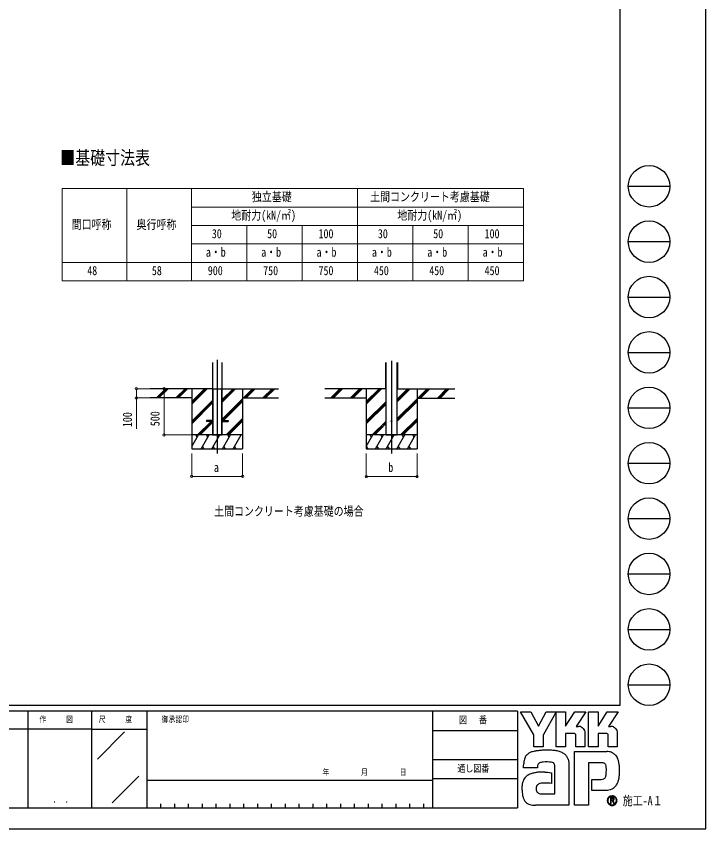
# Model space of a CAD drawing. Units: millimetres, scale not verified. Extents: x -12615 to 12615, y -8910 to 8910.
# Drawn here: x 5141 to 12615, y -8910 to -108 of the extents above; entities that cross this region are included whole.
import ezdxf
from ezdxf.enums import TextEntityAlignment as Align

# ---------------------------------------------------------------- set-up
doc = ezdxf.new("R2010")
doc.units = ezdxf.units.MM
doc.header["$LTSCALE"] = 30
doc.layers.add('0-1_TABLE1', color=7, linetype='Continuous', lineweight=18)
doc.layers.add('0-7_YKK_D', color=6, linetype='Continuous', lineweight=18)
for name, color, linetype in [('0-2_USER1', 3, 'Continuous'), ('0-3_YKK_11', 7, 'Continuous'), ('0-5_YKK_12', 2, 'Continuous'), ('0-6_YKK_A1', 4, 'Continuous'), ('0-8_YKK_ZWAK', 7, 'Continuous')]:
    doc.layers.add(name, color=color, linetype=linetype)
doc.styles.add('ＭＳ ゴシック', font='')
doc.styles.get('ＭＳ ゴシック').set_extended_font_data('MS Gothic')

msp = doc.modelspace()

# ---------------------------------------------------------------- linework, layer by layer
at = {"layer": '0-1_TABLE1'}
for p, q in [((5640.11, -1975), (10640.11, -1975)), ((5640.11, -1975), (5640.11, -2975)), ((7040.11, -1975), (7040.11, -2975)), ((8840.11, -1975), (8840.11, -2975)), ((7040.11, -2175), (10640.11, -2175)), ((7040.11, -2375), (10640.11, -2375)), ((7640.11, -2375), (7640.11, -2975)), ((8240.11, -2375), (8240.11, -2975)), ((9440.11, -2375), (9440.11, -2975)), ((10040.11, -2375), (10040.11, -2975)), ((7040.11, -2575), (10640.11, -2575)), ((5640.11, -2775), (10640.11, -2775)), ((5640.11, -2975), (10640.11, -2975))]:
    msp.add_line(p, q, dxfattribs=at)
for points in [[(6340.11, -1975), (6340.11, -2775), (6340.11, -2975)], [(10640.11, -1975), (10640.11, -2375), (10640.11, -2975)]]:
    msp.add_lwpolyline(points, dxfattribs=at)
at = {"layer": '0-3_YKK_11'}
for p, q in [((9147.56, -3859.01), (9147.56, -4144.36)), ((9149.16, -4644.36), (9149.16, -3859.01)), ((9270.96, -4644.36), (9270.96, -3859.01)), ((9271.36, -3859.01), (9271.36, -4144.36)), ((9148.46, -4144.36), (9148.76, -4144.36))]:
    msp.add_line(p, q, dxfattribs=at)
for points in [[(9149.16, -4144.36), (9149.06, -4144.36), (9148.76, -4144.36), (9148.76, -3859.01)], [(9272.56, -3859.01), (9272.56, -4144.36), (9272.26, -4144.36), (9271.66, -4144.36), (9271.36, -4144.36), (9271.06, -4144.36), (9270.96, -4144.36)], [(9147.56, -4144.36), (9147.86, -4144.36), (9148.46, -4144.36)]]:
    msp.add_lwpolyline(points, dxfattribs=at)
at = {"layer": '0-5_YKK_12'}
for p, q in [((7319.06, -3829.51), (7319.06, -4843.36)), ((9210.06, -3841.15), (9210.06, -4844.36))]:
    msp.add_line(p, q, dxfattribs=at)
at = {"layer": '0-6_YKK_A1'}
for p, q in [((7269.06, -3859.01), (7269.06, -4643.36)), ((7269.06, -3859.01), (7269.06, -4643.36)), ((7369.06, -3859.01), (7369.06, -4643.36)), ((7369.06, -3859.01), (7369.06, -4643.36)), ((7269.06, -4143.36), (6593.11, -4143.36)), ((6659.79, -4241.95), (6758.39, -4143.36)), ((6672.53, -4243.36), (6772.53, -4143.36)), ((6686.68, -4243.36), (6786.68, -4143.36)), ((6871.93, -4241.95), (6970.52, -4143.36)), ((6884.67, -4243.36), (6984.67, -4143.36)), ((6898.81, -4243.36), (6998.81, -4143.36)), ((7044.06, -4143.36), (7044.06, -4793.36)), ((7044.06, -4310.24), (7210.94, -4143.36)), ((7044.06, -4296.09), (7196.8, -4143.36)), ((7044.06, -4281.95), (7182.66, -4143.36)), ((7269.06, -4143.36), (7369.06, -4143.36)), ((7271.56, -4143.36), (7271.56, -4643.36)), ((7273.06, -4143.36), (7273.06, -4643.36)), ((7365.06, -4143.36), (7365.06, -4643.36)), ((7366.56, -4143.36), (7366.56, -4643.36)), ((7369.06, -4293.6), (7519.31, -4143.36)), ((7369.06, -4279.46), (7505.17, -4143.36)), ((7369.06, -4265.32), (7491.02, -4143.36)), ((7369.06, -4143.36), (7984.68, -4143.36)), ((7594.06, -4143.36), (7594.06, -4793.36)), ((7603.16, -4243.36), (7703.16, -4143.36)), ((7617.3, -4243.36), (7717.3, -4143.36)), ((7631.44, -4243.36), (7731.44, -4143.36)), ((7815.29, -4243.36), (7915.29, -4143.36)), ((7829.43, -4243.36), (7929.43, -4143.36)), ((7843.57, -4243.36), (7943.57, -4143.36)), ((9149.16, -4144.36), (8484.11, -4144.36)), ((8550.8, -4242.95), (8649.39, -4144.36)), ((8563.53, -4244.36), (8663.53, -4144.36)), ((8577.68, -4244.36), (8677.68, -4144.36)), ((8762.93, -4242.95), (8861.52, -4144.36)), ((8775.67, -4244.36), (8875.67, -4144.36)), ((8789.81, -4244.36), (8889.81, -4144.36)), ((8935.06, -4144.36), (8935.06, -4794.36)), ((8935.06, -4311.24), (9101.94, -4144.36)), ((8935.06, -4297.09), (9087.8, -4144.36)), ((8935.06, -4282.95), (9073.66, -4144.36)), ((9270.96, -4283.7), (9410.31, -4144.36)), ((9270.96, -4269.56), (9396.17, -4144.36)), ((9270.96, -4255.42), (9382.02, -4144.36)), ((9270.96, -4144.36), (9893.27, -4144.36)), ((9485.06, -4144.36), (9485.06, -4794.36)), ((9494.16, -4244.36), (9594.16, -4144.36)), ((9508.3, -4244.36), (9608.3, -4144.36)), ((9522.44, -4244.36), (9622.44, -4144.36)), ((9706.29, -4244.36), (9806.29, -4144.36)), ((9720.43, -4244.36), (9820.43, -4144.36)), ((9734.57, -4244.36), (9834.57, -4144.36)), ((7044.06, -4243.36), (6593.11, -4243.36)), ((7044.06, -4494.08), (7269.06, -4269.08)), ((7044.06, -4508.22), (7269.06, -4283.23)), ((7044.06, -4522.37), (7269.06, -4297.37)), ((7369.06, -4477.45), (7594.06, -4252.45)), ((7371.79, -4488.86), (7594.06, -4266.59)), ((7385.94, -4488.86), (7594.06, -4280.74)), ((7594.06, -4243.36), (7984.68, -4243.36)), ((8935.06, -4244.36), (8484.11, -4244.36)), ((8935.06, -4495.08), (9149.16, -4280.98)), ((8935.06, -4509.22), (9149.16, -4295.13)), ((8935.06, -4523.37), (9149.16, -4309.27)), ((9270.96, -4467.55), (9485.06, -4253.45)), ((9270.96, -4481.69), (9485.06, -4267.59)), ((9270.96, -4495.84), (9485.06, -4281.74)), ((9485.06, -4244.36), (9893.27, -4244.36)), ((7269.06, -4488.86), (7201.56, -4488.86)), ((7201.56, -4488.86), (7201.56, -4497.86)), ((7261.42, -4488.86), (7269.06, -4481.22)), ((7369.06, -4488.86), (7436.56, -4488.86)), ((7415.28, -4643.36), (7594.06, -4464.58)), ((7429.43, -4643.36), (7594.06, -4478.72)), ((7436.56, -4488.86), (7436.56, -4497.86)), ((9306.28, -4644.36), (9485.06, -4465.58)), ((9320.43, -4644.36), (9485.06, -4479.72)), ((7106.92, -4643.36), (7252.42, -4497.86)), ((7121.06, -4643.36), (7266.56, -4497.86)), ((7135.2, -4643.36), (7269.06, -4509.5)), ((7269.06, -4497.86), (7201.56, -4497.86)), ((7369.06, -4505.74), (7376.94, -4497.86)), ((7369.06, -4497.86), (7436.56, -4497.86)), ((7443.57, -4643.36), (7594.06, -4492.87)), ((8997.92, -4644.36), (9149.16, -4493.12)), ((9012.06, -4644.36), (9110.06, -4546.36)), ((9026.2, -4644.36), (9121.7, -4548.86)), ((9116.56, -4539.86), (9149.16, -4507.26)), ((9130.7, -4539.86), (9149.16, -4521.4)), ((9334.57, -4644.36), (9485.06, -4493.87)), ((7594.06, -4643.36), (7044.06, -4643.36)), ((7044.06, -4768.81), (7116.49, -4643.36)), ((7101.49, -4669.34), (7086.48, -4643.36)), ((7145.36, -4793.36), (7231.96, -4643.36)), ((7216.96, -4669.34), (7201.96, -4643.36)), ((7260.83, -4793.36), (7347.43, -4643.36)), ((7269.06, -4643.36), (7369.06, -4643.36)), ((7332.43, -4669.34), (7317.42, -4643.36)), ((7376.3, -4793.36), (7462.9, -4643.36)), ((7447.9, -4669.34), (7432.9, -4643.36)), ((7491.77, -4793.36), (7578.37, -4643.36)), ((9485.06, -4644.36), (8935.06, -4644.36)), ((8935.06, -4769.81), (9007.49, -4644.36)), ((8992.49, -4670.34), (8977.49, -4644.36)), ((9036.36, -4794.36), (9122.96, -4644.36)), ((9107.96, -4670.34), (9092.96, -4644.36)), ((9149.16, -4644.36), (9270.96, -4644.36)), ((9151.83, -4794.36), (9238.43, -4644.36)), ((9223.43, -4670.34), (9208.43, -4644.36)), ((9267.3, -4794.36), (9353.9, -4644.36)), ((9338.9, -4670.34), (9323.9, -4644.36)), ((9382.77, -4794.36), (9469.37, -4644.36)), ((9454.37, -4670.34), (9439.37, -4644.36)), ((7044.06, -4793.36), (7594.06, -4793.36)), ((7160.35, -4767.38), (7175.35, -4793.36)), ((7275.82, -4767.38), (7290.82, -4793.36)), ((7391.29, -4767.38), (7406.29, -4793.36)), ((7506.76, -4767.38), (7521.76, -4793.36)), ((8935.06, -4794.36), (9485.06, -4794.36)), ((8935.89, -4768.38), (8950.88, -4794.35)), ((9051.35, -4768.38), (9066.35, -4794.36)), ((9166.82, -4768.38), (9181.82, -4794.36)), ((9282.3, -4768.38), (9297.3, -4794.36)), ((9397.76, -4768.38), (9412.76, -4794.36))]:
    msp.add_line(p, q, dxfattribs=at)
msp.add_circle((9210.06, -4494.36), 5, dxfattribs=at)
at = {"layer": '0-7_YKK_D'}
for p, q in [((6658.72, -4143.36), (6443.06, -4143.36)), ((6818, -4143.36), (6743.06, -4143.36)), ((6744.06, -4143.36), (6744.06, -4643.36)), ((6658.72, -4243.36), (6443.06, -4243.36)), ((7043.06, -4643.36), (6743.06, -4643.36)), ((7044.06, -4843.36), (7044.06, -5094.36)), ((7594.06, -4843.36), (7594.06, -5094.36)), ((8935.06, -4844.36), (8935.06, -5095.36)), ((9485.06, -4844.36), (9485.06, -5095.36)), ((7044.06, -5093.36), (7594.06, -5093.36)), ((8935.06, -5094.36), (9485.06, -5094.36))]:
    msp.add_line(p, q, dxfattribs=at)
msp.add_lwpolyline([(6444.06, -4143.36), (6444.06, -4243.36), (6444.06, -4579.16)], dxfattribs=at)
for centre in [(6444.06, -4143.36), (6744.06, -4143.36), (6444.06, -4243.36), (6744.06, -4643.36), (7044.06, -5093.36), (7594.06, -5093.36), (8935.06, -5094.36), (9485.06, -5094.36)]:
    msp.add_circle(centre, 12.75, dxfattribs=at)
at = {"layer": '0-8_YKK_ZWAK'}
for p, q in [((11685.06, 8325), (11685.06, -7575)), ((11775.06, -1950), (12225.06, -1950)), ((11775.06, -2550), (12225.06, -2550)), ((11775.06, -3150), (12225.06, -3150)), ((11775.06, -3750), (12225.06, -3750)), ((11775.06, -4350), (12225.06, -4350)), ((11775.06, -4950), (12225.06, -4950)), ((11775.06, -5550), (12225.06, -5550)), ((11775.06, -6150), (12225.06, -6150)), ((11775.06, -6750), (12225.06, -6750)), ((11775.06, -7350), (12225.06, -7350)), ((11685.06, -7575), (-11714.94, -7575)), ((5265.06, -7635), (5265.06, -8685)), ((5955.06, -7635), (5955.06, -8685)), ((6555.06, -7635), (5955.06, -7635)), ((9652.56, -7635), (6555.06, -7635)), ((6555.06, -7635), (6555.06, -8685)), ((9652.56, -7635), (9652.56, -8685)), ((10575.06, -7635), (9652.56, -7635)), ((10575.06, -7635), (10575.06, -8685)), ((5955.06, -7830), (3885.06, -7830)), ((5955.06, -7830), (6555.06, -7830)), ((6021.31, -8154.87), (6315.11, -7861.08)), ((9652.56, -7845), (10575.06, -7845)), ((9652.56, -8160), (10575.06, -8160)), ((6182.02, -8627.97), (6470.68, -8339.3)), ((6555.06, -8385), (9652.56, -8385)), ((10575.06, -8370), (9652.56, -8370)), ((11637.49, -8567.16), (11637.49, -8567.16)), ((3885.06, -8685), (5955.06, -8685)), ((5955.06, -8685), (6555.06, -8685)), ((6555.06, -8685), (9652.56, -8685)), ((6705.06, -8640), (6705.06, -8685)), ((6855.06, -8640), (6855.06, -8685)), ((7005.06, -8640), (7005.06, -8685)), ((7155.06, -8640), (7155.06, -8685)), ((7305.06, -8640), (7305.06, -8685)), ((7455.06, -8640), (7455.06, -8685)), ((7605.06, -8640), (7605.06, -8685)), ((7755.06, -8640), (7755.06, -8685)), ((7905.06, -8640), (7905.06, -8685)), ((8055.06, -8640), (8055.06, -8685)), ((8205.06, -8640), (8205.06, -8685)), ((8355.06, -8640), (8355.06, -8685)), ((8505.06, -8640), (8505.06, -8685)), ((8655.06, -8640), (8655.06, -8685)), ((8805.06, -8640), (8805.06, -8685)), ((8955.06, -8640), (8955.06, -8685)), ((9105.06, -8640), (9105.06, -8685)), ((9255.06, -8640), (9255.06, -8685)), ((9405.06, -8640), (9405.06, -8685)), ((9555.06, -8640), (9555.06, -8685)), ((9652.56, -8685), (10575.06, -8685)), ((11600.02, -8651.94), (11600.02, -8651.94))]:
    msp.add_line(p, q, dxfattribs=at)
for points in [[(-12615, -8910), (12615, -8910), (12615, 8910), (-12615, 8910)], [(10608.06, -7644), (10718.49, -7644), (10801.41, -7800.3), (10884.12, -7644), (10994.63, -7644), (10853.01, -7895.97), (10853.01, -8022.4), (10752.29, -8022.4), (10752.29, -7892.57)]]:
    msp.add_lwpolyline(points, close=True, dxfattribs=at)
for points in [[(5955.06, -7635), (3885.06, -7635), (3885.06, -8685)], [(11191.64, -7879.83), (11096.31, -7879.83), (11096.31, -8022.29), (10994.74, -8022.29), (10994.74, -7644), (11096.31, -7644), (11096.31, -7798.75), (11196.21, -7644), (11315.52, -7644), (11208.48, -7800.64), (11212.27, -7800.64), (11216.46, -7800.64), (11220.76, -7800.64), (11224.9, -7800.64), (11228.6, -7800.64), (11231.58, -7800.64), (11233.57, -7800.64), (11234.3, -7800.64)], [(11542.53, -7879.83), (11447.31, -7879.83), (11447.31, -8022.4), (11345.69, -8022.4), (11345.69, -7644), (11447.31, -7644), (11447.31, -7798.75), (11547.1, -7644), (11666.41, -7644), (11559.37, -7800.64), (11563.2, -7800.64), (11567.41, -7800.64), (11571.71, -7800.64), (11575.84, -7800.64), (11579.52, -7800.64), (11582.49, -7800.64), (11584.47, -7800.64), (11585.19, -7800.64)], [(11263.52, -7806.64), (11275.65, -7813.57), (11285.92, -7822.6), (11294.18, -7833.36), (11300.27, -7845.45), (11304.03, -7858.49), (11305.32, -7872.11), (11305.32, -8022.65), (11206.23, -8022.65), (11206.23, -7894.23)], [(11614.45, -7806.64), (11626.61, -7813.57), (11636.92, -7822.6), (11645.22, -7833.36), (11651.35, -7845.45), (11655.14, -7858.49), (11656.44, -7872.11), (11656.44, -8022.4), (11557.12, -8022.4), (11557.12, -7894.23)], [(11486.61, -8194.52), (11343.58, -8194.52), (11343.58, -8655), (11193.69, -8655), (11193.69, -8072.37), (11542.06, -8072.37)], [(11123.13, -8157.5), (11127.38, -8174.71), (11129.79, -8193.13), (11130.55, -8212.76), (11130.55, -8655), (10768.66, -8655)], [(11636.14, -8113.54), (11645.92, -8125.87), (11653.24, -8137.83), (11658.35, -8148.65)], [(10814.39, -8196.93), (10807.42, -8200.86), (10801.98, -8205.65), (10797.86, -8211.25), (10794.88, -8217.59), (10792.82, -8224.59), (10791.48, -8232.21), (10790.67, -8240.37), (10790.19, -8249), (10640.23, -8249.37), (10640.67, -8228.86), (10641.5, -8205.82)], [(10871.84, -8296.58), (10900.22, -8298.46), (10922.53, -8300.96), (10937.13, -8303.3), (10942.36, -8304.7), (10942.36, -8419.42), (10925.77, -8417.67), (10907.57, -8416.68), (10888.94, -8416.3), (10871.06, -8416.36), (10855.1, -8416.69), (10842.25, -8417.13), (10833.68, -8417.51), (10830.56, -8417.68), (10817.59, -8420.05), (10806.4, -8423.76), (10797.01, -8428.84), (10789.4, -8435.31), (10783.58, -8443.19), (10779.55, -8452.51), (10777.31, -8463.3), (10776.86, -8475.57), (10778.29, -8489.07), (10781.15, -8500.22), (10785.28, -8509.25), (10790.48, -8516.37), (10796.58, -8521.78), (10803.4, -8525.72), (10810.76, -8528.37), (10818.48, -8529.97), (10977.79, -8529.97), (10977.79, -8235.22), (10977.83, -8229.38), (10977.53, -8223.66), (10976.78, -8218.16), (10975.5, -8212.94), (10973.59, -8208.07), (10970.96, -8203.64), (10967.51, -8199.72), (10963.16, -8196.37)], [(10963.16, -8196.37), (10953.82, -8192.71), (10938.88, -8189.6), (10919.82, -8187.31), (10898.12, -8186.08), (10875.25, -8186.18), (10852.69, -8187.85)], [(11537.48, -8282.99), (11537.29, -8263.9), (11536.38, -8246.69), (11534.23, -8231.59), (11530.31, -8218.78)], [(11623.69, -8462.91), (11609.85, -8473.67), (11595.43, -8482.13), (11580.55, -8488.44), (11565.3, -8492.76), (11549.8, -8495.23), (11534.16, -8496.03), (11380.08, -8496.03), (11380.08, -8374.99), (11466.96, -8374.99), (11482.98, -8374.77), (11497.07, -8373.4), (11509.16, -8369.86)], [(11623.82, -8587.79), (11623.75, -8586.03), (11623.53, -8584.34), (11623.16, -8582.71), (11622.66, -8581.16), (11622.01, -8579.69), (11621.22, -8578.31), (11620.3, -8577.02), (11619.24, -8575.84), (11617.85, -8574.61), (11616.31, -8573.54), (11614.62, -8572.63), (11612.79, -8571.88), (11610.84, -8571.29), (11608.75, -8570.87), (11606.55, -8570.61), (11604.23, -8570.53), (11581.5, -8570.53), (11581.5, -8637.42), (11588.37, -8637.42), (11588.37, -8577.35), (11604.23, -8577.35), (11605.87, -8577.41), (11607.41, -8577.57), (11608.85, -8577.83), (11610.19, -8578.2), (11611.42, -8578.67), (11612.53, -8579.24), (11613.52, -8579.9), (11614.4, -8580.67)], [(11617.08, -8587.79), (11616.66, -8591.01), (11615.51, -8593.54), (11613.78, -8595.47), (11611.64, -8596.87), (11609.23, -8597.83), (11606.71, -8598.42), (11604.25, -8598.72), (11601.99, -8598.8), (11596.03, -8598.8), (11599.04, -8603.91), (11618.68, -8637.65), (11626.54, -8637.65), (11607.6, -8605.17), (11609.37, -8604.82), (11611.07, -8604.37), (11612.67, -8603.83), (11614.19, -8603.2), (11615.6, -8602.47), (11616.92, -8601.65), (11618.14, -8600.73), (11619.24, -8599.73)]]:
    msp.add_lwpolyline(points, dxfattribs=at)
for centre in [(12000.06, -1950), (12000.06, -2550), (12000.06, -3150), (12000.06, -3750), (12000.06, -4350), (12000.06, -4950), (12000.06, -5550), (12000.06, -6150), (12000.06, -6750), (12000.06, -7350)]:
    msp.add_circle(centre, 225, dxfattribs=at)
for centre, radius, start, end in [((11234.45, -7875.57), 74.93, 78.26798, 90.11215), ((11235.52, -7870.11), 69.37, 66.19963, 78.22058), ((11585.34, -7875.7), 75.07, 78.27851, 90.10826), ((11586.37, -7870.44), 69.7, 66.2483, 78.23226), ((11192.17, -7893.88), 14.06, 358.57817, 92.1683), ((11543.13, -7893.81), 14, 358.29941, 92.43455), ((10754.79, -8184.02), 108.55, 122.60463, 137.83438), ((10769.15, -8207.24), 135.84, 108.37421, 122.42809), ((10791.88, -8288.08), 219.75, 100.93159, 107.35499), ((10866.16, -8648.45), 587.69, 97.86054, 101.37938), ((10901.03, -8890.74), 832.48, 94.90201, 97.9576), ((10903.41, -8910.14), 852, 91.6169, 94.94971), ((10900.11, -8772.18), 714.01, 87.51794, 91.66439), ((10909.38, -8573.33), 514.94, 81.92631, 87.59083), ((10936.76, -8385.69), 325.32, 73.67137, 82.05943), ((10977.38, -8249.75), 183.45, 60.60528, 73.9085), ((10994.01, -8216.59), 146.41, 52.17347, 59.90542), ((11536.36, -8232.64), 160.37, 78.73198, 87.96551), ((11541.07, -8208.59), 135.87, 69.03034, 78.69541), ((11545.45, -8196.9), 123.38, 59.39484, 68.9885), ((11547.48, -8193.34), 119.28, 50.3012, 59.3616), ((10913.41, -8221.38), 272.36, 171.55622, 176.72493), ((10821.12, -8207.6), 179.04, 163.48385, 171.57982), ((10774.82, -8193.86), 130.74, 152.2125, 163.4865), ((10754.81, -8183.52), 108.22, 138.03852, 152.12015), ((11008.88, -8197.34), 122.08, 43.55042, 52.14561), ((11017.07, -8189.43), 110.69, 34.48659, 43.50182), ((11017.13, -8189.26), 110.55, 25.58915, 34.43128), ((11007.29, -8193.87), 121.41, 17.43089, 25.54591), ((11546.74, -8194.18), 120.4, 42.05209, 50.28551), ((11487.28, -8228.44), 188.76, 14.76267, 25.00486), ((11371.51, -8259.99), 308.76, 7.9139, 14.95041), ((10853.97, -8290.89), 101.95, 102.4979, 112.84632), ((10873.7, -8375.98), 189.3, 96.37207, 102.75341), ((11487.42, -8268.03), 73.52, 77.94572, 90.63794), ((11493.81, -8238.05), 42.86, 60.20991, 77.92418), ((11497.96, -8230.26), 34.04, 39.8078, 59.75378), ((11492.14, -8234.71), 41.37, 22.65544, 39.38165), ((11255.87, -8276.8), 425.61, 2.54376, 8.01251), ((11189.59, -8280.29), 491.98, 357.76419, 2.60674), ((10754.78, -8438.01), 127.65, 142.04688, 153.80771), ((10750.42, -8434.88), 122.29, 130.60221, 141.94427), ((10757.63, -8443.54), 133.55, 120.60724, 130.53081), ((10771.85, -8467.72), 161.6, 112.58838, 120.58162), ((10790.98, -8513.7), 211.4, 106.61303, 112.59024), ((10821.07, -8614.84), 316.93, 99.87193, 106.59825), ((10837.93, -8709.82), 413.39, 94.78469, 99.91711), ((10846.14, -8804.31), 508.24, 90.80099, 94.81812), ((10847.39, -8874.68), 578.61, 87.57779, 90.82714), ((11490.45, -8334.13), 40.8, 314.78099, 333.92928), ((11460.15, -8319.42), 74.48, 334.00676, 347.34989), ((11377.49, -8300.27), 159.33, 347.14308, 355.40008), ((11196.61, -8284.73), 340.88, 355.2339, 0.29193), ((11307.45, -8294.38), 373.25, 347.15166, 352.97565), ((11208.51, -8281.51), 473.02, 352.8937, 357.82206), ((10914.4, -8470.46), 291.87, 174.55588, 182.47272), ((10826.95, -8462.09), 204.02, 164.97537, 174.56739), ((10777.37, -8448.87), 152.71, 153.89178, 164.94341), ((11495.16, -8338.28), 34.54, 293.91672, 314.09376), ((11523.69, -8350.16), 150.71, 311.57033, 318.66243), ((11506.24, -8334.86), 173.92, 318.67367, 325.29112), ((11551.08, -8368.28), 118.04, 326.23251, 339.61931), ((11440.22, -8325.35), 236.92, 339.22498, 347.31457), ((11077.49, -8467.89), 454.94, 181.90948, 187.89042), ((10886.08, -8494.82), 261.65, 187.80471, 196.36971), ((10785.01, -8524.67), 156.26, 196.3102, 208.20993), ((10741.01, -8548.09), 106.41, 208.29777, 223.35561), ((10731.08, -8556.83), 93.2, 223.64205, 239.63663), ((11599.78, -8604.63), 52.6, 179.86065, 225.14399), ((11600.11, -8604.57), 52.92, 90.09157, 179.92363), ((11599.77, -8604.4), 47.06, 134.8007, 180.12175), ((11599.58, -8604.7), 46.87, 179.75513, 225.29722), ((11599.91, -8604.13), 46.97, 89.86602, 135.149), ((11600.1, -8604.47), 52.82, 44.93442, 90.08536), ((11600.12, -8604.49), 47.33, 45.03108, 90.11509), ((11599.95, -8604.42), 47.52, 270.09072, 359.90926), ((11607.02, -8587.51), 10.06, 358.3894, 42.86139), ((11607.22, -8588.27), 16.6, 316.37674, 1.6565), ((11600.15, -8604.5), 47.31, 0.00643, 45.07115), ((11600.52, -8604.31), 52.41, 359.78949, 45.13288), ((11600.39, -8604.71), 52.54, 314.92572, 0.23508), ((10739.32, -8541.84), 110.3, 239.8785, 253.65355), ((10754.4, -8490.03), 164.26, 253.69102, 263.74909), ((10767.18, -8376.29), 278.71, 263.68487, 270.30455), ((11600.03, -8604.63), 52.77, 224.94536, 269.98445), ((11599.93, -8605.12), 46.82, 224.62822, 270.10973), ((11600.03, -8604.37), 53.04, 269.98802, 314.93777)]:
    msp.add_arc(centre, radius, start, end, dxfattribs=at)

# ---------------------------------------------------------------- texts
at = {"layer": '0-1_TABLE1', "style": 'ＭＳ ゴシック', "width": 0.8}
for s, p in [('独立基礎', (7695.31, -2142.5)), ('土間コンクリート考慮基礎', (8976.91, -2142.5)), ('地耐力(kN/㎡)', (7472.11, -2342.5)), ('地耐力(kN/㎡)', (9272.11, -2342.5)), ('間口呼称', (5741.71, -2442.5)), ('奥行呼称', (6445.31, -2442.5)), ('30', (7260.91, -2542.5)), ('50', (7860.91, -2542.5)), ('100', (8417.71, -2542.5)), ('30', (9060.91, -2542.5)), ('50', (9660.91, -2542.5)), ('100', (10217.71, -2542.5)), ('a・b', (7196.11, -2742.5)), ('a・b', (7796.11, -2742.5)), ('a・b', (8396.11, -2742.5)), ('a・b', (8996.11, -2742.5)), ('a・b', (9596.11, -2742.5)), ('a・b', (10196.11, -2742.5)), ('48', (5910.91, -2942.5)), ('58', (6610.91, -2942.5)), ('900', (7217.71, -2942.5)), ('750', (7817.71, -2942.5)), ('750', (8417.71, -2942.5)), ('450', (9017.71, -2942.5)), ('450', (9617.71, -2942.5)), ('450', (10217.71, -2942.5))]:
    msp.add_text(s, height=98.97, dxfattribs=at).set_placement(p, align=Align.BOTTOM_LEFT)
at = {"layer": '0-2_USER1', "style": 'ＭＳ ゴシック', "width": 0.8}
for s, height, p in [('■基礎寸法表', 148.5, (5618.51, -1760.21)), ('土間コンクリート考慮基礎の場合', 98.97, (7285.62, -5549.02))]:
    msp.add_text(s, height=height, dxfattribs=at).set_placement(p, align=Align.BOTTOM_LEFT)
at = {"layer": '0-7_YKK_D', "style": 'ＭＳ ゴシック', "width": 0.8}
for s, p in [('500', (6724.06, -4549.03)), ('100', (6424.06, -4559.16))]:
    msp.add_text(s, height=98.97, rotation=90, dxfattribs=at).set_placement(p, align=Align.BOTTOM_LEFT)
for s, p in [('a', (7283.06, -5073.36)), ('b', (9174.06, -5074.36))]:
    msp.add_text(s, height=98.97, dxfattribs=at).set_placement(p, align=Align.BOTTOM_LEFT)
at = {"layer": '0-8_YKK_ZWAK', "style": 'ＭＳ ゴシック', "width": 0.8}
for s, height, p in [('作     図', 65.98, (5391.66, -7777.5)), ('尺     度', 65.98, (6034.26, -7777.5)), ('御承認印', 65.98, (6717.41, -7777.5)), ('図\u3000 番', 76.98, (9940.21, -7792.5)), ('年        月        日', 65.98, (8459.72, -8349.64)), ('通し図番', 76.98, (9923.41, -8317.5)), ('． ．', 77.75, (5535, -8653.06)), ('施工-A１', 98.97, (11715.06, -8685))]:
    msp.add_text(s, height=height, dxfattribs=at).set_placement(p, align=Align.BOTTOM_LEFT)

doc.saveas('drawing.dxf')
